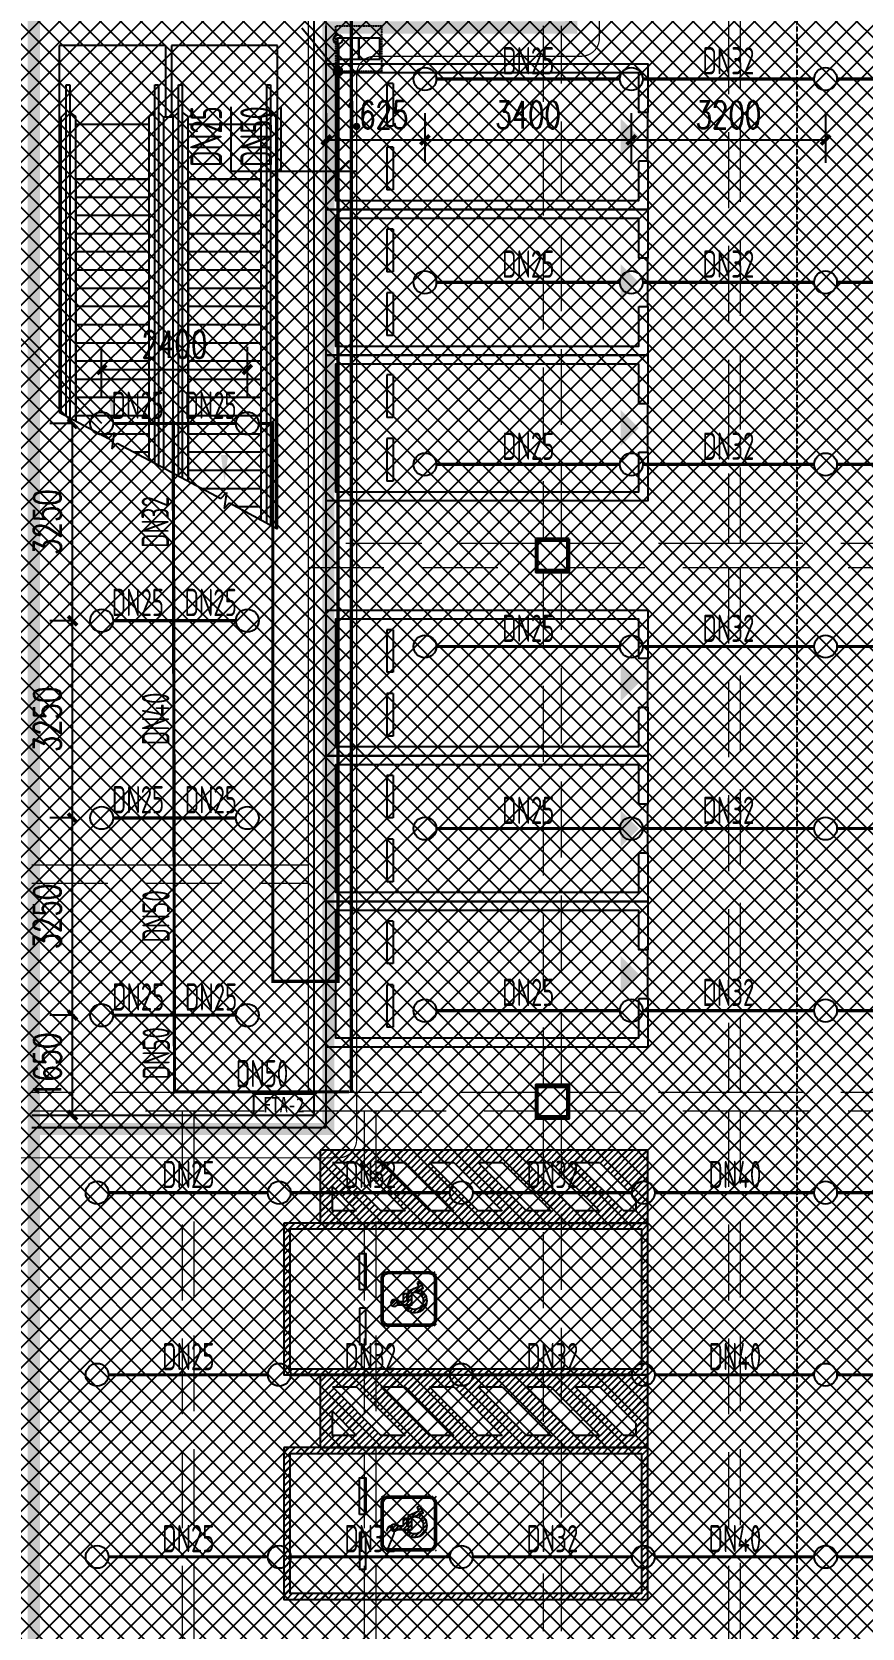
# Model space of a CAD drawing. Extents: x 6824721 to 16538177, y 2478193 to 6665639.
# Drawn here: x 8767290 to 8780966, y 2838028 to 2864327 of the extents above; entities that cross this region are included whole.
import ezdxf
from ezdxf.enums import TextEntityAlignment as Align

# ---------------------------------------------------------------- set-up
doc = ezdxf.new("R2010")
doc.units = 0
doc.header["$LTSCALE"] = 10
for name, pattern in [('__DASH', [0.35, 0.25, -0.1]), ('DASH', [0.35, 0.25, -0.1]), ('短虚线', [187.5, 125, -62.5])]:
    doc.linetypes.add(name, pattern=pattern)
for name, color, linetype in [('0-wo', 8, 'Continuous'), ('00-停车位', 67, 'Continuous'), ('3', 7, 'Continuous'), ('car', 252, 'Continuous'), ('SRC-03F$0$A-SYMB-NUMB-T', 4, 'Continuous'), ('W-DIM_喷淋', 3, 'Continuous'), ('W-EQUIP_喷头', 7, 'Continuous'), ('W-PIPE-喷淋', 6, 'Continuous'), ('W-PIPE-喷淋中', 6, 'Continuous'), ('W-TEXT_喷淋', 7, 'Continuous'), ('W-TWT_DIM', 3, 'Continuous'), ('W-TWT_LEAD', 3, 'Continuous'), ('W-VALVE_喷淋', 7, 'Continuous'), ('W-VPIPE-喷淋', 6, 'Continuous'), ('WALL', 9, 'Continuous'), ('集水坑', 4, 'Continuous')]:
    doc.layers.add(name, color=color, linetype=linetype)
doc.layers.add('钢梁', color=141, linetype='Continuous', lineweight=18)
doc.styles.add('8B2_01', font='simhei.ttf', dxfattribs={"width": 0.8})
doc.styles.add('_TCH_DIM_T3', font='SIMPLEX', dxfattribs={"width": 0.705882, "bigfont": 'GBCBIG'})
doc.styles.add('_TWT_PIPEDN', font='TSSDENG', dxfattribs={"width": 0.8, "height": 3.5, "bigfont": 'TSSDCHN'})
doc.styles.add('SRC-03F$0$ECADI-TXT', font='simplex.shx', dxfattribs={"bigfont": 'hztxt.shx'})
doc.dimstyles.new('_TWT_ARCH&&150', dxfattribs={"dimtxt": 446.25, "dimasz": 150, "dimexe": 375, "dimexo": 450, "dimgap": 189.375, "dimtad": 1, "dimdec": 0, "dimzin": 0, "dimdsep": 46, "dimtxsty": '_TCH_DIM_T3', "dimblk": 'ARCHTICK', "dimcen": 0.09, "dimclrt": 7, "dimazin": 2, "dimtfac": 1, "dimtdec": 0, "dimtix": 1, "dimtmove": 2, "dimatfit": 3, "dimfxl": 0, "dimtolj": 1, "dimtzin": 0, "dimarcsym": 0})
pattern_1 = [(45, (-1868267.6, 386048.79), (-56.1266008, 56.1266008), [])]
pattern_2 = [(45, (-1051447.4, 216448.07), (-31.571213, 31.571213), [])]

# ---------------------------------------------------------------- blocks, each defined once
blk = doc.blocks.new('车位2400x5300')
at = {"layer": '00-停车位', "color": 251}
for p, q in [((-875, -1000), (-175, -1000)), ((-875, -1100), (-875, -1000)), ((-175, -1100), (-175, -1000)), ((175, -1000), (875, -1000)), ((175, -1100), (175, -1000)), ((875, -1100), (875, -1000)), ((-875, -1100), (-175, -1100)), ((175, -1100), (875, -1100)), ((400, -5300), (-400, -5300))]:
    blk.add_line(p, q, dxfattribs=at)
blk.add_lwpolyline([(400, -5150), (400, -5300), (1200, -5300), (1200, 0), (-1200, 0), (-1200, -5300), (-400, -5300), (-400, -5150), (-1050, -5150), (-1050, -150), (1050, -150), (1050, -5150), (400, -5150)], dxfattribs=at)
blk.add_lwpolyline([(0, -5150, 0, 600, 0), (0, -4850, 600, 600, 0)], format="xyseb", dxfattribs=at)
blk = doc.blocks.new('SRC-03F$0$ECADI-TAG-CODE')
at = {"layer": 'SRC-03F$0$A-SYMB-NUMB-T', "color": 1}
blk.add_lwpolyline([(3.41, 8.1), (13.41, 8.1), (13.41, 4.6), (3.41, 4.6)], close=True, dxfattribs=at)
at = {"layer": 'SRC-03F$0$A-SYMB-NUMB-T', "style": 'SRC-03F$0$ECADI-TXT', "width": 0.7}
blk.add_attdef('CODE', text='', height=2.5, dxfattribs=at).set_placement((8.41, 6.35), align=Align.MIDDLE_CENTER)
blk = doc.blocks.new('A$C45867796')
at = {"layer": '3'}
h = blk.add_hatch(dxfattribs=at)
h.set_pattern_fill('ANSI31', color=252, scale=50)
h.set_pattern_definition(pattern_1)
h.paths.add_polyline_path([(-2500, -6000), (0, -6000), (0, 0), (-2500, 0)])
h.paths.add_polyline_path([(-2400, -5900), (-100, -5900), (-100, -100), (-2400, -100)], flags=16)
h.paths.add_polyline_path([(-1400, -1250), (-1400, -1350), (-2000, -1350), (-2000, -1250)], flags=0)
h.paths.add_polyline_path([(-1100, -1250), (-500, -1250), (-500, -1350), (-1100, -1350)], flags=0)
h = blk.add_hatch(dxfattribs=at)
h.set_pattern_fill('ANSI31', color=252, scale=50)
h.set_pattern_definition(pattern_1)
h.paths.add_polyline_path([(-2500, -600), (-3700, -600), (-3700, -6000), (-2500, -6000)])
h.paths.add_polyline_path([(-2700, -1200), (-3100, -800), (-2700, -800)], flags=16)
h.paths.add_polyline_path([(-2700, -1600), (-2700, -2000), (-3500, -1200), (-3500, -800)], flags=16)
h.paths.add_polyline_path([(-2700, -2400), (-2700, -2800), (-3500, -2000), (-3500, -1600)], flags=16)
h.paths.add_polyline_path([(-3500, -2400), (-2700, -3200), (-2700, -3600), (-3500, -2800)], flags=16)
h.paths.add_polyline_path([(-3500, -3200), (-2700, -4000), (-2700, -4400), (-3500, -3600)], flags=16)
h.paths.add_polyline_path([(-3500, -4000), (-2700, -4800), (-2700, -5200), (-3500, -4400)], flags=16)
h.paths.add_polyline_path([(-3500, -4800), (-2700, -5600), (-2700, -5800), (-2900, -5800), (-3500, -5200)], flags=16)
h = blk.add_hatch(dxfattribs=at)
h.set_pattern_fill('ANSI31', color=252, scale=28.125)
h.set_pattern_definition(pattern_2)
h.paths.add_polyline_path([(-799, -2510), (-1699, -2510), (-1700, -1610), (-800, -1610)])
h.paths.add_polyline_path([(-827, -2482), (-1671, -2482), (-1672, -1638), (-828, -1638)], flags=16)
h = blk.add_hatch(dxfattribs=at)
h.set_pattern_fill('ANSI31', color=252, scale=28.125)
h.set_pattern_definition(pattern_2)
h.paths.add_polyline_path([(-1124, -1823, 1), (-1240, -1823, 1)])
h = blk.add_hatch(dxfattribs=at)
h.set_pattern_fill('ANSI31', color=252, scale=28.125)
h.set_pattern_definition(pattern_2)
h.paths.add_polyline_path([(-1210, -1974), (-1333, -1974), (-1333, -2030), (-1210, -2030), (-1210, -2055), (-1384, -2055), (-1457, -2224), (-1520, -2201), (-1539, -2254), (-1426, -2296), (-1347, -2111), (-1153, -2111), (-1153, -1873, -0.259), (-1210, -1874)])
h = blk.add_hatch(dxfattribs=at)
h.set_pattern_fill('ANSI31', color=252, scale=28.125)
h.set_pattern_definition(pattern_2)
h.paths.add_polyline_path([(-1363, -2149), (-1401, -2238, 1.512659), (-1153, -1967), (-1153, -2028, -1.826155)])
at = {"layer": 'car', "color": 8}
for p, q in [((-3500, -800), (-2700, -1600)), ((-2700, -1200), (-3100, -800)), ((-3500, -1200), (-2700, -2000)), ((-3500, -1600), (-2700, -2400)), ((-3500, -2000), (-2700, -2800)), ((-3500, -2400), (-2700, -3200)), ((-3500, -2800), (-2700, -3600)), ((-3500, -3200), (-2700, -4000)), ((-3500, -3600), (-2700, -4400)), ((-3500, -4000), (-2700, -4800)), ((-3500, -4400), (-2700, -5200)), ((-3500, -4800), (-2700, -5600))]:
    blk.add_line(p, q, dxfattribs=at)
at = {"layer": 'car', "ltscale": 0.5}
for p, q in [((-1210, -1974), (-1333, -1974)), ((-1333, -2030), (-1333, -1974)), ((-1210, -2030), (-1333, -2030)), ((-1539, -2254), (-1520, -2201))]:
    blk.add_line(p, q, dxfattribs=at)
for points in [[(-2500, 0), (0, 0), (0, -6000), (0, -6000), (-2500, -6000)], [(-2400, -100), (-100, -100), (-100, -5900), (-2400, -5900)], [(-3700, -600), (-2500, -600), (-2500, -6000), (-3700, -6000)], [(-1400, -1250), (-2000, -1250), (-2000, -1350), (-1400, -1350)], [(-1100, -1250), (-500, -1250), (-500, -1350), (-1100, -1350)]]:
    blk.add_lwpolyline(points, close=True, dxfattribs=at)
at = {"layer": 'car', "color": 8}
for points in [[(-3500, -800), (-3500, -1200)], [(-2700, -1200), (-2700, -800), (-3100, -800)], [(-3500, -1600), (-3500, -2000)], [(-2700, -2000), (-2700, -1600)], [(-3500, -2400), (-3500, -2800)], [(-2700, -2800), (-2700, -2400)], [(-3500, -3200), (-3500, -3600)], [(-2700, -3600), (-2700, -3200)], [(-3500, -4000), (-3500, -4400)], [(-2700, -4400), (-2700, -4000)], [(-3500, -4800), (-3500, -5200)], [(-2700, -5200), (-2700, -4800)], [(-3500, -5200), (-2900, -5800), (-2700, -5800), (-2700, -5600)]]:
    blk.add_lwpolyline(points, dxfattribs=at)
at = {"layer": 'car', "ltscale": 0.5}
for points in [[(-1587, -2510), (-912, -2510, 0.414214), (-799, -2397), (-800, -1722, 0.414214), (-912, -1610), (-1588, -1610, 0.414214), (-1700, -1723), (-1699, -2398, 0.414214)], [(-1587, -2482), (-912, -2482, 0.414214), (-827, -2397), (-828, -1722, 0.414214), (-912, -1638), (-1587, -1638, 0.414214), (-1672, -1723), (-1671, -2398, 0.414214)]]:
    blk.add_lwpolyline(points, format="xyb", close=True, dxfattribs=at)
for points in [[(-1153, -1873), (-1153, -2111), (-1347, -2111), (-1426, -2296), (-1539, -2254)], [(-1210, -2030), (-1210, -2055), (-1384, -2055), (-1457, -2224), (-1520, -2201)], [(-1210, -1874), (-1210, -1974)]]:
    blk.add_lwpolyline(points, dxfattribs=at)
blk.add_circle((-1182, -1823), 57.9, dxfattribs=at)
for radius, start, end in [(200, 204.5041, 70.6314), (143, 177.3017, 62.4815)]:
    blk.add_arc((-1220, -2155), radius, start, end, dxfattribs=at)
blk = doc.blocks.new('jkytk')
at = {"layer": 'WALL', "color": 1, "const_width": 200}
for points in [[(8461089, 2819747), (8461089, 2837097), (8461389, 2837097), (8461389, 2845897), (8461939, 2845897), (8461939, 2854897), (8466789, 2854897), (8466789, 2873047), (8470789, 2873047), (8470788, 2878797), (8466314, 2878797), (8466314, 2882197), (8461389, 2882197), (8461389, 2891147), (8463239, 2891147), (8463239, 2900447), (8461422, 2900447), (8461422, 2902952), (8466214, 2902952), (8466214, 2927322), (8499413, 2927322)], [(8425389, 2846002), (8430814, 2846002), (8430814, 2833302), (8454814, 2833302), (8454814, 2837102), (8461389, 2837102), (8461389, 2845902), (8461939, 2845902), (8461939, 2878802), (8466314, 2878802), (8466314, 2882202), (8461389, 2882202), (8461389, 2891152), (8461514, 2891152), (8461514, 2898727)]]:
    blk.add_lwpolyline(points, dxfattribs=at)
blk = doc.blocks.new('LIANGMOBAN')
at = {"layer": '钢梁', "color": 8, "lineweight": 18}
for p, q in [((1902366, 150578), (1902366, 141728)), ((1902366, 141728), (1902366, 132878)), ((1902366, 136628), (1897818, 136628))]:
    blk.add_line(p, q, dxfattribs=at)
at = {"layer": '钢梁', "color": 8, "linetype": '短虚线', "lineweight": 18}
for p, q in [((1902666, 141928), (1902666, 150578)), ((1906241, 150453), (1906241, 142003)), ((1906541, 142003), (1906541, 150453)), ((1909291, 150578), (1909291, 141928)), ((1909491, 141928), (1909491, 150578)), ((1906116, 141928), (1902366, 141928)), ((1909391, 141928), (1906666, 141928)), ((1912391, 141928), (1909391, 141928)), ((1902366, 141528), (1906116, 141528)), ((1902666, 136478), (1902666, 141528)), ((1906666, 141528), (1909391, 141528)), ((1909291, 141528), (1909291, 132878)), ((1909391, 141528), (1912391, 141528)), ((1909491, 132878), (1909491, 141528)), ((1906241, 141453), (1906241, 133003)), ((1906541, 133003), (1906541, 141453)), ((1897818, 136328), (1902366, 136328)), ((1902666, 132878), (1902666, 136478)), ((1900391, 132878), (1897816, 132878)), ((1902516, 132878), (1900391, 132878)), ((1903391, 132878), (1902516, 132878)), ((1906116, 132878), (1903391, 132878)), ((1909391, 132878), (1906666, 132878)), ((1912391, 132878), (1909391, 132878)), ((1897816, 132578), (1900391, 132578)), ((1900291, 132578), (1900291, 123878)), ((1900391, 132578), (1902516, 132578)), ((1900491, 123878), (1900491, 132578)), ((1902516, 132578), (1903391, 132578)), ((1903291, 132578), (1903291, 123878)), ((1903391, 132578), (1906116, 132578)), ((1903491, 123878), (1903491, 132578)), ((1906666, 132578), (1909391, 132578)), ((1909291, 132578), (1909291, 123878)), ((1909391, 132578), (1912391, 132578)), ((1909491, 123878), (1909491, 132578)), ((1906241, 132453), (1906241, 124003)), ((1906541, 124003), (1906541, 132453))]:
    blk.add_line(p, q, dxfattribs=at)
blk = doc.blocks.new('_ArchTick')
at = {"color": 0, "linetype": 'ByBlock', "const_width": 0.4}
blk.add_lwpolyline([(-0.5, -0.5), (0.5, 0.5)], dxfattribs=at)
blk = doc.blocks.new('*D479')
at = {"layer": 'Defpoints', "color": 0, "transparency": 16777216}
for p in [(8770839, 2858766), (8768439, 2857876), (8770839, 2857876)]:
    blk.add_point(p, dxfattribs=at)
at = {"layer": 'W-DIM_喷淋', "color": 0, "lineweight": -2, "transparency": 16777216}
for p, q in [((8768439, 2858326), (8768439, 2859140)), ((8770839, 2858326), (8770839, 2859140)), ((8768439, 2858766), (8770839, 2858766))]:
    blk.add_line(p, q, dxfattribs=at)
at = {"layer": 'W-DIM_喷淋', "color": 0, "lineweight": -2, "transparency": 16777216, "xscale": 150, "yscale": 150, "zscale": 150, "rotation": 180}
blk.add_blockref('_ArchTick', (8768439, 2858766), dxfattribs=at)
at = {"layer": 'W-DIM_喷淋', "color": 0, "lineweight": -2, "transparency": 16777216, "xscale": 150, "yscale": 150, "zscale": 150}
blk.add_blockref('_ArchTick', (8770839, 2858766), dxfattribs=at)
at = {"layer": 'W-DIM_喷淋', "color": 7, "transparency": 16777216, "insert": (8769639, 2859178), "char_height": 446.2, "attachment_point": 5, "style": '_TCH_DIM_T3'}
blk.add_mtext('\\A1;2400', dxfattribs=at)
blk = doc.blocks.new('*D486')
at = {"layer": 'Defpoints', "color": 0, "transparency": 16777216}
for p in [(8767959, 2848126), (8768439, 2848126), (8768439, 2846476)]:
    blk.add_point(p, dxfattribs=at)
at = {"layer": 'W-DIM_喷淋', "color": 0, "lineweight": -2, "transparency": 16777216}
for p, q in [((8767989, 2848126), (8767584, 2848126)), ((8767959, 2846476), (8767959, 2848126)), ((8767989, 2846476), (8767584, 2846476))]:
    blk.add_line(p, q, dxfattribs=at)
at = {"layer": 'W-DIM_喷淋', "color": 0, "lineweight": -2, "transparency": 16777216, "xscale": 150, "yscale": 150, "zscale": 150}
for p, rotation in [((8767959, 2848126), 90), ((8767959, 2846476), 270)]:
    blk.add_blockref('_ArchTick', p, dxfattribs=dict(at, rotation=rotation))
at = {"layer": 'W-DIM_喷淋', "color": 7, "transparency": 16777216, "insert": (8767547, 2847301), "char_height": 446.2, "attachment_point": 5, "rotation": 90, "style": '_TCH_DIM_T3'}
blk.add_mtext('\\A1;1650', dxfattribs=at)
blk = doc.blocks.new('*D487')
at = {"layer": 'Defpoints', "color": 0, "transparency": 16777216}
for p in [(8767959, 2851376), (8768439, 2851376), (8768439, 2848126)]:
    blk.add_point(p, dxfattribs=at)
at = {"layer": 'W-DIM_喷淋', "color": 0, "lineweight": -2, "transparency": 16777216}
for p, q in [((8767989, 2851376), (8767584, 2851376)), ((8767959, 2848126), (8767959, 2851376)), ((8767989, 2848126), (8767584, 2848126))]:
    blk.add_line(p, q, dxfattribs=at)
at = {"layer": 'W-DIM_喷淋', "color": 0, "lineweight": -2, "transparency": 16777216, "xscale": 150, "yscale": 150, "zscale": 150}
for p, rotation in [((8767959, 2851376), 90), ((8767959, 2848126), 270)]:
    blk.add_blockref('_ArchTick', p, dxfattribs=dict(at, rotation=rotation))
at = {"layer": 'W-DIM_喷淋', "color": 7, "transparency": 16777216, "insert": (8767546, 2849751), "char_height": 446.2, "attachment_point": 5, "rotation": 90, "style": '_TCH_DIM_T3'}
blk.add_mtext('\\A1;3250', dxfattribs=at)
blk = doc.blocks.new('*D488')
at = {"layer": 'Defpoints', "color": 0, "transparency": 16777216}
for p in [(8767959, 2854626), (8768439, 2854626), (8768439, 2851376)]:
    blk.add_point(p, dxfattribs=at)
at = {"layer": 'W-DIM_喷淋', "color": 0, "lineweight": -2, "transparency": 16777216}
for p, q in [((8767989, 2854626), (8767584, 2854626)), ((8767959, 2851376), (8767959, 2854626)), ((8767989, 2851376), (8767584, 2851376))]:
    blk.add_line(p, q, dxfattribs=at)
at = {"layer": 'W-DIM_喷淋', "color": 0, "lineweight": -2, "transparency": 16777216, "xscale": 150, "yscale": 150, "zscale": 150}
for p, rotation in [((8767959, 2854626), 90), ((8767959, 2851376), 270)]:
    blk.add_blockref('_ArchTick', p, dxfattribs=dict(at, rotation=rotation))
at = {"layer": 'W-DIM_喷淋', "color": 7, "transparency": 16777216, "insert": (8767546, 2853001), "char_height": 446.2, "attachment_point": 5, "rotation": 90, "style": '_TCH_DIM_T3'}
blk.add_mtext('\\A1;3250', dxfattribs=at)
blk = doc.blocks.new('*D489')
at = {"layer": 'Defpoints', "color": 0, "transparency": 16777216}
for p in [(8767959, 2857876), (8768439, 2857876), (8768439, 2854626)]:
    blk.add_point(p, dxfattribs=at)
at = {"layer": 'W-DIM_喷淋', "color": 0, "lineweight": -2, "transparency": 16777216}
for p, q in [((8767989, 2857876), (8767584, 2857876)), ((8767959, 2854626), (8767959, 2857876)), ((8767989, 2854626), (8767584, 2854626))]:
    blk.add_line(p, q, dxfattribs=at)
at = {"layer": 'W-DIM_喷淋', "color": 0, "lineweight": -2, "transparency": 16777216, "xscale": 150, "yscale": 150, "zscale": 150}
for p, rotation in [((8767959, 2857876), 90), ((8767959, 2854626), 270)]:
    blk.add_blockref('_ArchTick', p, dxfattribs=dict(at, rotation=rotation))
at = {"layer": 'W-DIM_喷淋', "color": 7, "transparency": 16777216, "insert": (8767546, 2856251), "char_height": 446.2, "attachment_point": 5, "rotation": 90, "style": '_TCH_DIM_T3'}
blk.add_mtext('\\A1;3250', dxfattribs=at)
blk = doc.blocks.new('*D1485')
at = {"layer": 'Defpoints', "color": 0, "transparency": 16777216}
for p in [(8777164, 2863438), (8780364, 2863438), (8780364, 2862548)]:
    blk.add_point(p, dxfattribs=at)
at = {"layer": 'W-TWT_DIM', "color": 0, "lineweight": -2, "transparency": 16777216}
for p, q in [((8777164, 2862988), (8777164, 2862173)), ((8780364, 2862988), (8780364, 2862173)), ((8777164, 2862548), (8780364, 2862548))]:
    blk.add_line(p, q, dxfattribs=at)
at = {"layer": 'W-TWT_DIM', "color": 0, "lineweight": -2, "transparency": 16777216, "xscale": 150, "yscale": 150, "zscale": 150, "rotation": 180}
blk.add_blockref('_ArchTick', (8777164, 2862548), dxfattribs=at)
at = {"layer": 'W-TWT_DIM', "color": 0, "lineweight": -2, "transparency": 16777216, "xscale": 150, "yscale": 150, "zscale": 150}
blk.add_blockref('_ArchTick', (8780364, 2862548), dxfattribs=at)
at = {"layer": 'W-TWT_DIM', "color": 7, "transparency": 16777216, "insert": (8778764, 2862961), "char_height": 446.2, "attachment_point": 5, "style": '_TCH_DIM_T3'}
blk.add_mtext('\\A1;3200', dxfattribs=at)
blk = doc.blocks.new('*D1486')
at = {"layer": 'Defpoints', "color": 0, "transparency": 16777216}
for p in [(8773764, 2863438), (8777164, 2863438), (8777164, 2862548)]:
    blk.add_point(p, dxfattribs=at)
at = {"layer": 'W-TWT_DIM', "color": 0, "lineweight": -2, "transparency": 16777216}
for p, q in [((8773764, 2862988), (8773764, 2862173)), ((8777164, 2862988), (8777164, 2862173)), ((8773764, 2862548), (8777164, 2862548))]:
    blk.add_line(p, q, dxfattribs=at)
at = {"layer": 'W-TWT_DIM', "color": 0, "lineweight": -2, "transparency": 16777216, "xscale": 150, "yscale": 150, "zscale": 150, "rotation": 180}
blk.add_blockref('_ArchTick', (8773764, 2862548), dxfattribs=at)
at = {"layer": 'W-TWT_DIM', "color": 0, "lineweight": -2, "transparency": 16777216, "xscale": 150, "yscale": 150, "zscale": 150}
blk.add_blockref('_ArchTick', (8777164, 2862548), dxfattribs=at)
at = {"layer": 'W-TWT_DIM', "color": 7, "transparency": 16777216, "insert": (8775464, 2862961), "char_height": 446.2, "attachment_point": 5, "style": '_TCH_DIM_T3'}
blk.add_mtext('\\A1;3400', dxfattribs=at)
blk = doc.blocks.new('*D1487')
at = {"layer": 'Defpoints', "color": 0, "transparency": 16777216}
for p in [(8772139, 2863438), (8773764, 2863438), (8773764, 2862548)]:
    blk.add_point(p, dxfattribs=at)
at = {"layer": 'W-TWT_DIM', "color": 0, "lineweight": -2, "transparency": 16777216}
for p, q in [((8772139, 2862988), (8772139, 2862173)), ((8773764, 2862988), (8773764, 2862173)), ((8772139, 2862548), (8773764, 2862548))]:
    blk.add_line(p, q, dxfattribs=at)
at = {"layer": 'W-TWT_DIM', "color": 0, "lineweight": -2, "transparency": 16777216, "xscale": 150, "yscale": 150, "zscale": 150, "rotation": 180}
blk.add_blockref('_ArchTick', (8772139, 2862548), dxfattribs=at)
at = {"layer": 'W-TWT_DIM', "color": 0, "lineweight": -2, "transparency": 16777216, "xscale": 150, "yscale": 150, "zscale": 150}
blk.add_blockref('_ArchTick', (8773764, 2862548), dxfattribs=at)
at = {"layer": 'W-TWT_DIM', "color": 7, "transparency": 16777216, "insert": (8772952, 2862961), "char_height": 446.2, "attachment_point": 5, "style": '_TCH_DIM_T3'}
blk.add_mtext('\\A1;1625', dxfattribs=at)
blk = doc.blocks.new('$TwtSys$00000125')
blk.add_circle((0, 0, 0), 1)
blk = doc.blocks.new('$VALVE$00000497')
for p, q in [((78, 138), (-78, 138)), ((0, 50), (0, 138))]:
    blk.add_line(p, q)
at = {"const_width": 49.6}
blk.add_lwpolyline([(25, 0, 1), (-25, 0, 1)], format="xyb", close=True, dxfattribs=at)
blk.add_circle((0, 0), 50)

msp = doc.modelspace()

# ---------------------------------------------------------------- hatches: boundary and pattern name
h = msp.add_hatch()
h.set_pattern_fill('ANSI37', color=8, scale=150)
h.set_pattern_definition([(45, (8303016.86, 2710265.2), (-168.3798, 168.3798), []), (135, (8303016.86, 2710265.2), (-168.3798, -168.3798), [])])
h.paths.add_polyline_path([(8824414.1, 2949451.5), (8824414.1, 2935151.5), (8842714.1, 2935151.5), (8842714.1, 2879526.5), (8827964.1, 2879526.5), (8827964.1, 2881476.5), (8830839.1, 2881476.5), (8830939.1, 2886876.5), (8804334.6, 2886876.5), (8804142.3, 2820149.7), (8833564.1, 2820152.3), (8833564.1, 2817714.5), (8841204.8, 2810768), (8839163.9, 2808501.4), (8843102.6, 2804955), (8820829.2, 2780217.9), (8820829.2, 2770055.4), (8785124.6, 2730401.5), (8708264.1, 2730401.5), (8708264.1, 2736351.5), (8695014.1, 2750701.5), (8695014.1, 2775001.5), (8703014.1, 2775002.8), (8703014.1, 2949451.5), (8712039.3, 2949451.5)])
at = {"layer": 'W-PIPE-喷淋'}
for points in [[(8771258, 2857876.5), (8771258, 2857902.7), (8771284.2, 2857902.7)], [(8771258, 2857876.5), (8771284.2, 2857876.5), (8771284.2, 2857902.7)], [(8771258, 2848683.5), (8771231.7, 2848683.5), (8771231.7, 2848657.2)], [(8771258, 2848683.5), (8771258, 2848657.2), (8771231.7, 2848657.2)], [(8772331, 2848683.5), (8772331, 2848657.2), (8772357.2, 2848657.2)], [(8772331, 2848683.5), (8772357.2, 2848683.5), (8772357.2, 2848657.2)]]:
    msp.add_hatch(color=256, dxfattribs=at).paths.add_polyline_path(points)
at = {"layer": 'W-PIPE-喷淋中'}
for points in [[(8769638.8, 2846864), (8769612.5, 2846863.9), (8769612.6, 2846837.7)], [(8769638.8, 2846864), (8769638.8, 2846837.7), (8769612.6, 2846837.7)]]:
    msp.add_hatch(color=256, dxfattribs=at).paths.add_polyline_path(points)

# ---------------------------------------------------------------- linework, layer by layer
at = {"layer": '0-wo', "color": 8}
for p, q in [((8771939.1, 2846476.5), (8771939.1, 2864626.5)), ((8772139.1, 2846276.5), (8772139.1, 2864426.5)), ((8769489.1, 2864101.5), (8767741.1, 2864101.5)), ((8767741.1, 2864101.5), (8767741.1, 2858061.5)), ((8769489.1, 2864101.5), (8769489.1, 2862921)), ((8771337.1, 2864101.5), (8769589.1, 2864101.5)), ((8769589.1, 2864101.5), (8769589.1, 2862921)), ((8771337.1, 2856141.5), (8771337.1, 2864101.5)), ((8767856.1, 2858000.1), (8767856.1, 2863457)), ((8767856.1, 2863457), (8767916.1, 2863457)), ((8767916.1, 2863457), (8767916.1, 2857968)), ((8769314.1, 2863457), (8769374.1, 2863457)), ((8769314.1, 2857221.6), (8769314.1, 2863457)), ((8769374.1, 2863457), (8769374.1, 2857189.6)), ((8769704.1, 2857013.4), (8769704.1, 2863457)), ((8769704.1, 2863457), (8769764.1, 2863457)), ((8769764.1, 2863457), (8769764.1, 2856981.3)), ((8771162.1, 2863457), (8771222.1, 2863457)), ((8771162.1, 2856234.9), (8771162.1, 2863457)), ((8771222.1, 2863457), (8771222.1, 2856202.9)), ((8767770.1, 2862921), (8767856.1, 2863007)), ((8768015.1, 2862934.2), (8767916.1, 2863007)), ((8769314.1, 2863007), (8769215.1, 2862934.2)), ((8769374.1, 2863007), (8769460.1, 2862921)), ((8769618.1, 2862921), (8769704.1, 2863007)), ((8769863.1, 2862934.2), (8769764.1, 2863007)), ((8771162.1, 2863007), (8771063.1, 2862934.2)), ((8771222.1, 2863007), (8771308.1, 2862921)), ((8767770.1, 2858046), (8767770.1, 2862921)), ((8768015.1, 2857915.2), (8768015.1, 2862934.2)), ((8769215.1, 2862801.5), (8768015.1, 2862801.5)), ((8769215.1, 2862934.2), (8769215.1, 2857274.5)), ((8769618.1, 2862921), (8769460.1, 2862921)), ((8769460.1, 2862921), (8769460.1, 2857143.7)), ((8769618.1, 2857059.3), (8769618.1, 2862921)), ((8769863.1, 2856928.5), (8769863.1, 2862934.2)), ((8771063.1, 2862801.5), (8769863.1, 2862801.5)), ((8771063.1, 2862934.2), (8771063.1, 2856287.8)), ((8771308.1, 2862921), (8771308.1, 2856157)), ((8768015.1, 2861901.5), (8768015.1, 2857915.2)), ((8769215.1, 2861901.5), (8768015.1, 2861901.5)), ((8768015.1, 2861901.5), (8769215.1, 2861901.5)), ((8769215.1, 2861901.5), (8769215.1, 2857274.5)), ((8769863.1, 2861901.5), (8769863.1, 2856928.5)), ((8771063.1, 2861901.5), (8769863.1, 2861901.5)), ((8769863.1, 2861901.5), (8771063.1, 2861901.5)), ((8771063.1, 2861901.5), (8771063.1, 2856287.8)), ((8769215.1, 2861601.5), (8768015.1, 2861601.5)), ((8771063.1, 2861601.5), (8769863.1, 2861601.5)), ((8769215.1, 2861301.5), (8768015.1, 2861301.5)), ((8771063.1, 2861301.5), (8769863.1, 2861301.5)), ((8769215.1, 2861001.5), (8768015.1, 2861001.5)), ((8771063.1, 2861001.5), (8769863.1, 2861001.5)), ((8769215.1, 2860701.5), (8768015.1, 2860701.5)), ((8771063.1, 2860701.5), (8769863.1, 2860701.5)), ((8769215.1, 2860401.5), (8768015.1, 2860401.5)), ((8771063.1, 2860401.5), (8769863.1, 2860401.5)), ((8769215.1, 2860101.5), (8768015.1, 2860101.5)), ((8771063.1, 2860101.5), (8769863.1, 2860101.5)), ((8769215.1, 2859801.5), (8768015.1, 2859801.5)), ((8771063.1, 2859801.5), (8769863.1, 2859801.5)), ((8769215.1, 2859501.5), (8768015.1, 2859501.5)), ((8771063.1, 2859501.5), (8769863.1, 2859501.5)), ((8769215.1, 2859201.5), (8768015.1, 2859201.5)), ((8771063.1, 2859201.5), (8769863.1, 2859201.5)), ((8769215.1, 2858901.5), (8768015.1, 2858901.5)), ((8771063.1, 2858901.5), (8769863.1, 2858901.5)), ((8769215.1, 2858601.5), (8768015.1, 2858601.5)), ((8771063.1, 2858601.5), (8769863.1, 2858601.5)), ((8769215.1, 2858301.5), (8768015.1, 2858301.5)), ((8771063.1, 2858301.5), (8769863.1, 2858301.5)), ((8767741.1, 2858061.5), (8768553.4, 2857627.7)), ((8769215.1, 2858001.5), (8768015.1, 2858001.5)), ((8771063.1, 2858001.5), (8769863.1, 2858001.5)), ((8768622.4, 2857701.5), (8768415.3, 2857701.5)), ((8768553.4, 2857627.7), (8768645.7, 2857726.3)), ((8768645.7, 2857726.3), (8768607.8, 2857460)), ((8769215.1, 2857701.5), (8768642.1, 2857701.5)), ((8771063.1, 2857701.5), (8769863.1, 2857701.5)), ((8768607.8, 2857460), (8768694.3, 2857552.5)), ((8768694.3, 2857552.5), (8769489.1, 2857128.2)), ((8769215.1, 2857401.5), (8768977.2, 2857401.5)), ((8771063.1, 2857401.5), (8769863.1, 2857401.5)), ((8769489.1, 2857128.2), (8769589.1, 2857074.8)), ((8769589.1, 2857074.8), (8770401.4, 2856641)), ((8771063.1, 2857101.5), (8769863.1, 2857101.5)), ((8771063.1, 2856801.5), (8770101, 2856801.5)), ((8770401.4, 2856641), (8770493.7, 2856739.6)), ((8770493.7, 2856739.6), (8770455.8, 2856473.3)), ((8770455.8, 2856473.3), (8770542.3, 2856565.8)), ((8770482.1, 2856501.5), (8770459.8, 2856501.5)), ((8770542.3, 2856565.8), (8771337.1, 2856141.5)), ((8771063.1, 2856501.5), (8770662.8, 2856501.5)), ((8776139.1, 2855976.5), (8775589.1, 2855976.5)), ((8775589.1, 2855976.5), (8775589.1, 2855426.5)), ((8776139.1, 2855426.5), (8776139.1, 2855976.5)), ((8775589.1, 2855426.5), (8776139.1, 2855426.5)), ((8776139.1, 2846976.5), (8775589.1, 2846976.5)), ((8775589.1, 2846976.5), (8775589.1, 2846426.5)), ((8776139.1, 2846426.5), (8776139.1, 2846976.5)), ((8767289.1, 2846476.5), (8771939.1, 2846476.5)), ((8775589.1, 2846426.5), (8776139.1, 2846426.5)), ((8767289.1, 2846276.5), (8772139.1, 2846276.5))]:
    msp.add_line(p, q, dxfattribs=at)
at = {"layer": '0-wo', "color": 8, "linetype": '__DASH', "ltscale": 1.5}
msp.add_lwpolyline([(8779889.1, 2937489), (8779889.1, 2818201.5, -0.4142136), (8776889.1, 2815201.5), (8730989.1, 2815201.5, -0.4142136), (8727989.1, 2818201.5), (8727989.1, 2937489)], format="xyb", dxfattribs=at)
at = {"layer": '0-wo', "color": 8, "linetype": 'DASH', "const_width": 20}
msp.add_lwpolyline([(8766589.1, 2870376.5), (8766589.1, 2846076.5, 0.4142136), (8766889.1, 2845776.5), (8772339.1, 2845776.5, 0.4142136), (8772639.1, 2846076.5), (8772639.1, 2863626.5, -0.4142136), (8772939.1, 2863926.5), (8776339.1, 2863926.5, 0.4142348), (8776639.1, 2864226.5), (8776638.7, 2870376.5, 0.4141923), (8776338.7, 2870676.5), (8766889.1, 2870676.5, 0.4142136)], format="xyb", close=True, dxfattribs=at)
at = {"layer": '0-wo', "color": 8}
for points in [[(8768615.1, 2863457, 0, 0, 0), (8768615.1, 2857894.8, 0, 120, 0), (8768615.1, 2858344.8, 0, 0, 0)], [(8770463.1, 2863457, 0, 0, 0), (8770463.1, 2856908.1, 0, 120, 0), (8770463.1, 2857358.1, 0, 0, 0)]]:
    msp.add_lwpolyline(points, format="xyseb", dxfattribs=at)
at = {"layer": '0-wo', "color": 8, "const_width": 60}
msp.add_lwpolyline([(8772609.3, 2862770.4, 1), (8772669.3, 2862770.4, 1)], format="xyb", close=True, dxfattribs=at)
msp.add_lwpolyline([(8772609.3, 2862770.4, 1), (8772669.3, 2862770.4, 1)], format="xyb", close=True, dxfattribs=at)
msp.add_lwpolyline([(8772609.3, 2862770.4, 1), (8772669.3, 2862770.4, 1)], format="xyb", close=True, dxfattribs=at)
msp.add_lwpolyline([(8772609.3, 2862770.4, 1), (8772669.3, 2862770.4, 1)], format="xyb", close=True, dxfattribs=at)
at = {"layer": '0-wo', "color": 8, "lineweight": 35}
for points in [[(8776139.1, 2855976.5), (8775589.1, 2855976.5), (8775589.1, 2855426.5), (8776139.1, 2855426.5)], [(8776109.1, 2855456.5), (8775619.1, 2855456.5), (8775619.1, 2855946.5), (8776109.1, 2855946.5)], [(8776139.1, 2846976.5), (8775589.1, 2846976.5), (8775589.1, 2846426.5), (8776139.1, 2846426.5)], [(8776109.1, 2846456.5), (8775619.1, 2846456.5), (8775619.1, 2846946.5), (8776109.1, 2846946.5)]]:
    msp.add_lwpolyline(points, close=True, dxfattribs=at)
at = {"layer": 'W-DIM_喷淋'}
for p, q in [((8772331, 2863676.5), (8771733.8, 2864390)), ((8770572.5, 2862025.5), (8770572.5, 2863095.6)), ((8771397.5, 2862025.5), (8771397.5, 2863095.6)), ((8772145.4, 2861839.9), (8772516.6, 2862211.1)), ((8771397.5, 2862025.5), (8770572.5, 2862025.5)), ((8772628, 2862025.5), (8771397.5, 2862025.5))]:
    msp.add_line(p, q, dxfattribs=at)
at = {"layer": 'W-PIPE-喷淋', "ltscale": 1.5, "const_width": 52.5}
for points in [[(8772331, 2848683.5), (8772331, 2864128.5)], [(8771026.6, 2857876.5), (8771258, 2857876.5)], [(8771258, 2857876.5), (8771258, 2848683.5)], [(8771258, 2848683.5), (8772331, 2848683.5)]]:
    msp.add_lwpolyline(points, dxfattribs=at)
at = {"layer": 'W-PIPE-喷淋中', "ltscale": 1.5, "const_width": 52.5}
for points in [[(8772553, 2865926.5), (8772553, 2846864)], [(8773951.6, 2863551.5), (8776976.6, 2863551.5)], [(8777351.6, 2863551.5), (8780176.6, 2863551.5)], [(8780551.6, 2863551.5), (8783376.6, 2863551.5)], [(8773951.6, 2860201.5), (8776976.6, 2860201.5)], [(8777351.6, 2860201.5), (8780176.6, 2860201.5)], [(8780551.6, 2860201.5), (8783376.6, 2860201.5)], [(8768626.6, 2857876.5), (8769618.1, 2857876.5)], [(8769625.1, 2854626.5), (8769618.1, 2857876.5)], [(8769618.1, 2857876.5), (8770651.6, 2857876.5)], [(8773951.6, 2857201.5), (8776976.6, 2857201.5)], [(8777351.6, 2857201.5), (8780176.6, 2857201.5)], [(8780551.6, 2857201.5), (8783376.6, 2857201.5)], [(8768626.6, 2854626.5), (8769625.1, 2854626.5)], [(8769625.1, 2854626.5), (8770651.6, 2854626.5)], [(8769631, 2851376.5), (8769625.1, 2854626.5)], [(8776976.6, 2854201.5), (8773951.6, 2854201.5)], [(8780176.6, 2854201.5), (8777351.6, 2854201.5)], [(8780551.6, 2854201.5), (8783376.6, 2854201.5)], [(8768626.6, 2851376.5), (8769631, 2851376.5)], [(8769636.9, 2848126.5), (8769631, 2851376.5)], [(8769631, 2851376.5), (8770651.6, 2851376.5)], [(8776976.6, 2851201.5), (8773951.6, 2851201.5)], [(8780176.6, 2851201.5), (8777351.6, 2851201.5)], [(8780551.6, 2851201.5), (8783376.6, 2851201.5)], [(8776976.6, 2848201.5), (8773951.6, 2848201.5)], [(8780176.6, 2848201.5), (8777351.6, 2848201.5)], [(8780551.6, 2848201.5), (8783376.6, 2848201.5)], [(8768626.6, 2848126.5), (8769636.9, 2848126.5)], [(8769636.9, 2848126.5), (8770651.6, 2848126.5)], [(8769638.8, 2846864), (8769636.9, 2848126.5)], [(8772516, 2846864), (8769638.8, 2846864)], [(8771176.6, 2845201.5), (8768551.6, 2845201.5)], [(8774176.6, 2845201.5), (8771551.6, 2845201.5)], [(8777176.6, 2845201.5), (8774551.6, 2845201.5)], [(8780176.6, 2845201.5), (8777551.6, 2845201.5)], [(8780551.6, 2845201.5), (8783376.6, 2845201.5)], [(8771176.6, 2842201.5), (8768551.6, 2842201.5)], [(8774176.6, 2842201.5), (8771551.6, 2842201.5)], [(8777176.6, 2842201.5), (8774551.6, 2842201.5)], [(8780176.6, 2842201.5), (8777551.6, 2842201.5)], [(8780551.6, 2842201.5), (8783376.6, 2842201.5)], [(8771176.6, 2839201.5), (8768551.6, 2839201.5)], [(8774176.6, 2839201.5), (8771551.6, 2839201.5)], [(8777176.6, 2839201.5), (8774551.6, 2839201.5)], [(8780176.6, 2839201.5), (8777551.6, 2839201.5)], [(8780551.6, 2839201.5), (8783376.6, 2839201.5)]]:
    msp.add_lwpolyline(points, dxfattribs=at)
at = {"layer": 'W-TWT_LEAD'}
msp.add_line((8768439.1, 2857876.5), (8767041.5, 2859339.5), dxfattribs=at)
at = {"layer": 'W-VPIPE-喷淋'}
msp.add_circle((8772331, 2864203.5), 75, dxfattribs=at)
at = {"layer": '集水坑', "color": 8, "linetype": 'DASH', "ltscale": 0.5}
msp.add_lwpolyline([(8773048, 2863676.5), (8772298, 2863676.5), (8772298, 2864426.5), (8773048, 2864426.5)], close=True, dxfattribs=at)
at = {"layer": '集水坑', "color": 8, "linetype": 'Continuous', "ltscale": 0.5}
for points in [[(8772323, 2863876.5), (8772673, 2863876.5), (8772673, 2864226.5), (8772323, 2864226.5)], [(8772673, 2863876.5), (8773023, 2863876.5), (8773023, 2864226.5), (8772673, 2864226.5)]]:
    msp.add_lwpolyline(points, close=True, dxfattribs=at)

# ---------------------------------------------------------------- block references
msp.add_blockref('jkytk', (305383.7, -8645.8))
at = {"layer": '0-wo', "color": 8, "xscale": -1, "rotation": 90}
for name, p in [('车位2400x5300', (8772139.1, 2862601.5)), ('车位2400x5300', (8772139.1, 2860201.5)), ('车位2400x5300', (8772139.1, 2857801.5)), ('车位2400x5300', (8772139.1, 2853601.5)), ('车位2400x5300', (8772139.1, 2851201.5)), ('车位2400x5300', (8772139.1, 2848801.5)), ('A$C45867796', (8771439.1, 2842201.5)), ('A$C45867796', (8771439.1, 2838501.5))]:
    msp.add_blockref(name, p, dxfattribs=at)
at = {"layer": '0-wo', "color": 8}
ref = msp.add_blockref('SRC-03F$0$ECADI-TAG-CODE', (8772279.9, 2846016.5), dxfattribs=dict(at, xscale=-100, yscale=100, zscale=100))
ref.add_attrib('CODE', 'FTA-2', dxfattribs={"layer": 'SRC-03F$0$A-SYMB-NUMB-T', "height": 250, "style": '8B2_01', "width": 0.8}).set_placement((8771439.1, 2846651.5), align=Align.MIDDLE_CENTER)
at = {"layer": 'W-EQUIP_喷头', "xscale": 187.5, "yscale": 187.5, "zscale": 187.5}
for p in [(8773764.1, 2863551.5), (8777164.1, 2863551.5), (8780364.1, 2863551.5), (8773764.1, 2860201.5), (8777164.1, 2860201.5), (8780364.1, 2860201.5), (8768439.1, 2857876.5), (8770839.1, 2857876.5), (8773764.1, 2857201.5), (8777164.1, 2857201.5), (8780364.1, 2857201.5), (8768439.1, 2854626.5), (8770839.1, 2854626.5), (8773764.1, 2854201.5), (8777164.1, 2854201.5), (8780364.1, 2854201.5), (8768439.1, 2851376.5), (8770839.1, 2851376.5), (8773764.1, 2851201.5), (8777164.1, 2851201.5), (8780364.1, 2851201.5), (8768439.1, 2848126.5), (8770839.1, 2848126.5), (8773764.1, 2848201.5), (8777164.1, 2848201.5), (8780364.1, 2848201.5), (8768364.1, 2845201.5), (8771364.1, 2845201.5), (8774364.1, 2845201.5), (8777364.1, 2845201.5), (8780364.1, 2845201.5), (8768364.1, 2842201.5), (8771364.1, 2842201.5), (8774364.1, 2842201.5), (8777364.1, 2842201.5), (8780364.1, 2842201.5), (8768364.1, 2839201.5), (8771364.1, 2839201.5), (8774364.1, 2839201.5), (8777364.1, 2839201.5), (8780364.1, 2839201.5)]:
    msp.add_blockref('$TwtSys$00000125', p, dxfattribs=at)
at = {"layer": 'W-VALVE_喷淋', "xscale": 1.5, "yscale": -1.5, "zscale": 1.5, "rotation": 90}
msp.add_blockref('$VALVE$00000497', (8772331, 2863676.5), dxfattribs=at)
at = {"layer": '钢梁', "color": 6}
msp.add_blockref('LIANGMOBAN', (6869472.7, 2713973), dxfattribs=at)

# ---------------------------------------------------------------- texts
at = {"layer": 'W-DIM_喷淋', "color": 7, "style": '_TWT_PIPEDN', "width": 0.64}
for s, p in [('DN25', (8770422.5, 2862100.5)), ('DN50', (8771247.5, 2862100.5))]:
    msp.add_text(s, height=525, rotation=90, dxfattribs=at).set_placement(p)
at = {"layer": 'W-TEXT_喷淋', "style": '_TWT_PIPEDN', "width": 0.64}
for s, p in [('DN25', (8775037.6, 2863626.5)), ('DN32', (8778337.6, 2863626.5)), ('DN25', (8775037.6, 2860276.5)), ('DN32', (8778337.6, 2860276.5)), ('DN25', (8768602.1, 2857951.5)), ('DN25', (8769802.1, 2857951.5)), ('DN25', (8775037.6, 2857276.5)), ('DN32', (8778337.6, 2857276.5)), ('DN25', (8768605.6, 2854701.5)), ('DN25', (8769805.6, 2854701.5)), ('DN25', (8775037.6, 2854276.5)), ('DN32', (8778337.6, 2854276.5)), ('DN25', (8768608.6, 2851451.5)), ('DN25', (8769808.6, 2851451.5)), ('DN25', (8775037.6, 2851276.5)), ('DN32', (8778337.6, 2851276.5)), ('DN25', (8768611.5, 2848201.5)), ('DN25', (8769811.5, 2848201.5)), ('DN25', (8775037.6, 2848276.5)), ('DN32', (8778337.6, 2848276.5)), ('DN50', (8770651, 2846939)), ('DN25', (8769437.6, 2845276.5)), ('DN32', (8772437.6, 2845276.5)), ('DN32', (8775437.6, 2845276.5)), ('DN40', (8778437.6, 2845276.5)), ('DN25', (8769437.6, 2842276.5)), ('DN32', (8772437.6, 2842276.5)), ('DN32', (8775437.6, 2842276.5)), ('DN40', (8778437.6, 2842276.5)), ('DN25', (8769437.6, 2839276.5)), ('DN32', (8772437.6, 2839276.5)), ('DN32', (8775437.6, 2839276.5)), ('DN40', (8778437.6, 2839276.5))]:
    msp.add_text(s, height=450, dxfattribs=at).set_placement(p)
for s, p in [('DN32', (8769546.6, 2855825)), ('DN40', (8769553, 2852574.7)), ('DN50', (8769559, 2849324.7)), ('DN50', (8769562.9, 2847068.7))]:
    msp.add_text(s, height=450, rotation=90, dxfattribs=at).set_placement(p)

# ---------------------------------------------------------------- dimensions: what is measured, and where the dimension line sits
at = {"layer": 'W-DIM_喷淋'}
for p1, p2, distance, picture, middle in [((8768439.1, 2857876.5), (8770839.1, 2857876.5), 889, '*D479', (8769639.1, 2859178)), ((8768439.1, 2854626.5), (8768439.1, 2857876.5), 480.1, '*D489', (8767546.5, 2856251.5)), ((8768439.1, 2851376.5), (8768439.1, 2854626.5), 480.1, '*D488', (8767546.5, 2853001.5)), ((8768439.1, 2848126.5), (8768439.1, 2851376.5), 480.1, '*D487', (8767546.5, 2849751.5)), ((8768439.1, 2846476.5), (8768439.1, 2848126.5), 480.1, '*D486', (8767546.5, 2847301.5))]:
    dim = msp.add_aligned_dim(p1=p1, p2=p2, distance=distance, dimstyle='_TWT_ARCH&&150', dxfattribs=at)
    dim.commit()
    dim.dimension.update_dxf_attribs({"geometry": picture, "text_midpoint": middle})
at = {"layer": 'W-TWT_DIM'}
for p1, p2, picture, middle in [((8772139.1, 2863437.7), (8773764.1, 2863437.7), '*D1487', (8772951.6, 2862960.9)), ((8773764.1, 2863437.7), (8777164.1, 2863437.7), '*D1486', (8775464.1, 2862960.9)), ((8777164.1, 2863437.7), (8780364.1, 2863437.7), '*D1485', (8778764.1, 2862960.9))]:
    dim = msp.add_aligned_dim(p1=p1, p2=p2, distance=-889.3, dimstyle='_TWT_ARCH&&150', dxfattribs=at)
    dim.commit()
    dim.dimension.update_dxf_attribs({"geometry": picture, "text_midpoint": middle})

doc.saveas('drawing.dxf')
